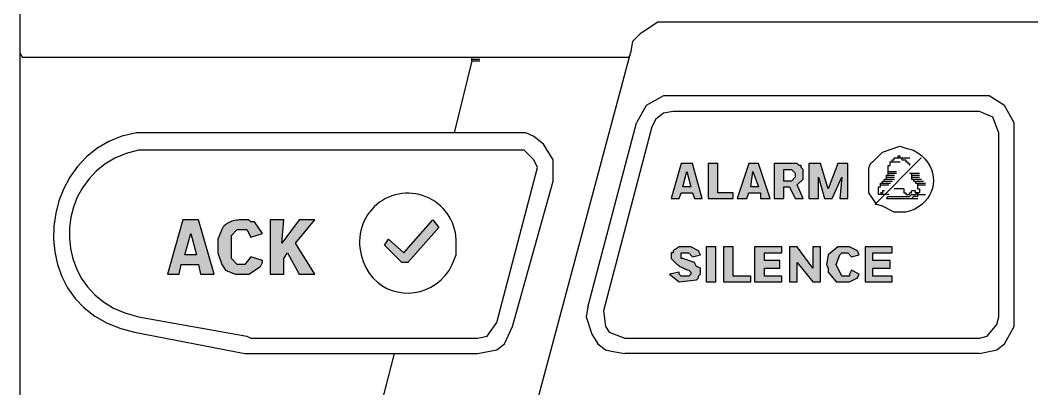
# Model space of a CAD drawing. Extents: x 0 to 760, y -27 to 732.
# Drawn here: x 487.28 to 501.71, y 56.72 to 61.98 of the extents above; entities that cross this region are included whole.
import ezdxf
from ezdxf.enums import TextEntityAlignment as Align

# ---------------------------------------------------------------- set-up
doc = ezdxf.new("R2010")
doc.units = 0
doc.header["$MEASUREMENT"] = 0

# ---------------------------------------------------------------- blocks, each defined once
blk = doc.blocks.new('RISER FACP')
at = {"linetype": 'Continuous', "lineweight": -2}
h = blk.add_hatch(color=7, dxfattribs=at)
h.paths.add_polyline_path([(-4.866, 0.375), (-4.755, 0.375), (-4.893, 0.873), (-5.059, 0.873), (-5.197, 0.375), (-5.087, 0.375), (-5.059, 0.458), (-4.893, 0.458)], flags=0)
h.paths.add_polyline_path([(-4.976, 0.762), (-4.921, 0.541), (-5.031, 0.541)], flags=0)
for points in [[(-4.534, 0.458), (-4.534, 0.873), (-4.672, 0.873), (-4.672, 0.375), (-4.313, 0.375), (-4.313, 0.458)], [(-3.013, 0.375), (-2.903, 0.375), (-2.764, 0.679), (-2.792, 0.375), (-2.681, 0.375), (-2.681, 0.873), (-2.82, 0.873), (-2.958, 0.514), (-3.068, 0.873), (-3.234, 0.873), (-3.234, 0.375), (-3.096, 0.375), (-3.096, 0.679)], [(-10.727, -0.482), (-10.672, -0.399), (-10.506, -0.703), (-10.285, -0.703), (-10.561, -0.261), (-10.285, 0.071), (-10.506, 0.071), (-10.755, -0.261), (-10.727, 0.071), (-10.921, 0.071), (-10.921, -0.703), (-10.727, -0.703)], [(-9.04, -0.537), (-9.289, -0.288), (-9.234, -0.205), (-9.013, -0.399), (-8.598, 0.071), (-8.515, -0.039), (-8.957, -0.537)], [(-4.7, -0.814), (-4.561, -0.814), (-4.561, -0.316), (-4.7, -0.316)], [(-4.313, -0.731), (-4.313, -0.316), (-4.451, -0.316), (-4.451, -0.814), (-4.064, -0.814), (-4.064, -0.731)], [(-4.008, -0.814), (-3.621, -0.814), (-3.621, -0.731), (-3.87, -0.731), (-3.87, -0.62), (-3.649, -0.62), (-3.649, -0.509), (-3.87, -0.509), (-3.87, -0.399), (-3.621, -0.399), (-3.621, -0.316), (-4.008, -0.316)], [(-3.179, -0.814), (-3.068, -0.814), (-3.068, -0.316), (-3.179, -0.316), (-3.179, -0.62), (-3.4, -0.316), (-3.511, -0.316), (-3.511, -0.814), (-3.4, -0.814), (-3.4, -0.537)], [(-2.709, -0.814), (-2.654, -0.814), (-2.543, -0.758), (-2.515, -0.703), (-2.626, -0.648), (-2.654, -0.703), (-2.654, -0.731), (-2.764, -0.731), (-2.847, -0.565), (-2.792, -0.426), (-2.764, -0.399), (-2.681, -0.399), (-2.626, -0.454), (-2.515, -0.426), (-2.543, -0.371), (-2.654, -0.316), (-2.82, -0.316), (-2.958, -0.426), (-2.985, -0.565), (-2.958, -0.62), (-2.958, -0.675), (-2.847, -0.814)], [(-2.432, -0.814), (-2.045, -0.814), (-2.045, -0.731), (-2.322, -0.731), (-2.322, -0.62), (-2.073, -0.62), (-2.073, -0.509), (-2.322, -0.509), (-2.322, -0.399), (-2.045, -0.399), (-2.045, -0.316), (-2.432, -0.316)]]:
    blk.add_hatch(color=7, dxfattribs=at).paths.add_polyline_path(points, flags=0)
h = blk.add_hatch(color=7, dxfattribs=at)
h.paths.add_polyline_path([(-3.925, 0.375), (-3.787, 0.375), (-3.953, 0.873), (-4.091, 0.873), (-4.257, 0.375), (-4.119, 0.375), (-4.091, 0.458), (-3.925, 0.458)], flags=0)
h.paths.add_polyline_path([(-4.036, 0.762), (-3.953, 0.541), (-4.064, 0.541)], flags=0)
h = blk.add_hatch(color=7, dxfattribs=at)
h.paths.add_polyline_path([(-3.732, 0.375), (-3.594, 0.375), (-3.594, 0.541), (-3.511, 0.541), (-3.428, 0.375), (-3.317, 0.375), (-3.4, 0.569), (-3.317, 0.652), (-3.317, 0.79), (-3.345, 0.818), (-3.345, 0.845), (-3.373, 0.845), (-3.4, 0.873), (-3.732, 0.873)], flags=0)
h.paths.add_polyline_path([(-3.511, 0.79), (-3.483, 0.79), (-3.428, 0.735), (-3.428, 0.679), (-3.483, 0.624), (-3.594, 0.624), (-3.594, 0.79)], flags=0)
h = blk.add_hatch(color=7, dxfattribs=at)
h.paths.add_polyline_path([(-11.916, -0.703), (-11.722, -0.703), (-11.943, 0.071), (-12.165, 0.071), (-12.386, -0.703), (-12.22, -0.703), (-12.192, -0.565), (-11.943, -0.565)], flags=0)
h.paths.add_polyline_path([(-12.054, -0.122), (-11.971, -0.426), (-12.137, -0.426)], flags=0)
h = blk.add_hatch(color=7, dxfattribs=at)
edge = h.paths.add_edge_path(flags=0)
edge.add_line((-11.335, -0.703), (-11.225, -0.703))
edge.add_line((-11.225, -0.703), (-11.059, -0.592))
edge.add_line((-11.059, -0.592), (-11.031, -0.537))
edge.add_line((-11.031, -0.537), (-11.031, -0.509))
edge.add_line((-11.031, -0.509), (-11.197, -0.454))
edge.add_line((-11.197, -0.454), (-11.28, -0.565))
edge.add_line((-11.28, -0.565), (-11.391, -0.565))
edge.add_line((-11.391, -0.565), (-11.473, -0.482))
edge.add_line((-11.473, -0.482), (-11.473, -0.15))
edge.add_line((-11.473, -0.15), (-11.391, -0.067))
edge.add_line((-11.391, -0.067), (-11.252, -0.067))
edge.add_line((-11.252, -0.067), (-11.197, -0.178))
edge.add_line((-11.197, -0.178), (-11.031, -0.122))
edge.add_line((-11.031, -0.122), (-11.142, 0.044))
edge.add_line((-11.142, 0.044), (-11.197, 0.044))
edge.add_line((-11.197, 0.044), (-11.225, 0.071))
edge.add_spline(control_points=[(-11.225, 0.071), (-11.232, 0.072), (-11.246, 0.072), (-11.267, 0.073), (-11.289, 0.074), (-11.311, 0.073), (-11.333, 0.073), (-11.356, 0.071), (-11.378, 0.069), (-11.401, 0.066), (-11.423, 0.062), (-11.444, 0.057), (-11.466, 0.051), (-11.486, 0.044), (-11.506, 0.035), (-11.525, 0.026), (-11.543, 0.014), (-11.56, 0.001), (-11.575, -0.013), (-11.589, -0.029), (-11.601, -0.047), (-11.609, -0.06), (-11.612, -0.067)], knot_values=[0, 0, 0, 0, 0.015855, 0.032182, 0.048885, 0.065873, 0.083059, 0.100359, 0.117697, 0.135002, 0.152215, 0.169284, 0.186173, 0.20286, 0.219342, 0.235641, 0.2518, 0.267896, 0.284035, 0.300354, 0.317024, 0.334237, 0.334237, 0.334237, 0.334237], degree=3, periodic=0)
edge.add_line((-11.612, -0.067), (-11.667, -0.205))
edge.add_line((-11.667, -0.205), (-11.667, -0.399))
edge.add_line((-11.667, -0.399), (-11.612, -0.565))
edge.add_line((-11.612, -0.565), (-11.556, -0.648))
edge.add_line((-11.556, -0.648), (-11.418, -0.703))
edge.add_line((-11.418, -0.703), (-11.335, -0.703))
h = blk.add_hatch(color=7, dxfattribs=at)
edge = h.paths.add_edge_path(flags=0)
edge.add_line((-4.783, -0.426), (-4.81, -0.371))
edge.add_line((-4.81, -0.371), (-4.921, -0.316))
edge.add_line((-4.921, -0.316), (-5.087, -0.316))
edge.add_line((-5.087, -0.316), (-5.17, -0.371))
edge.add_line((-5.17, -0.371), (-5.17, -0.399))
edge.add_line((-5.17, -0.399), (-5.197, -0.399))
edge.add_line((-5.197, -0.399), (-5.197, -0.482))
edge.add_spline(control_points=[(-5.197, -0.482), (-5.192, -0.487), (-5.181, -0.498), (-5.167, -0.513), (-5.153, -0.527), (-5.141, -0.539), (-5.13, -0.55), (-5.12, -0.559), (-5.111, -0.568), (-5.101, -0.575), (-5.093, -0.582), (-5.084, -0.588), (-5.075, -0.594), (-5.065, -0.599), (-5.055, -0.604), (-5.044, -0.61), (-5.032, -0.615), (-5.018, -0.62), (-5.003, -0.626), (-4.987, -0.633), (-4.968, -0.64), (-4.955, -0.645), (-4.948, -0.648)], knot_values=[0, 0, 0, 0, 0.01811, 0.034322, 0.048833, 0.061838, 0.073533, 0.084117, 0.093793, 0.102767, 0.111249, 0.119453, 0.127597, 0.135896, 0.144565, 0.153813, 0.163845, 0.17486, 0.187055, 0.200625, 0.215763, 0.232663, 0.232663, 0.232663, 0.232663], degree=3, periodic=0)
edge.add_line((-4.948, -0.648), (-4.921, -0.675))
edge.add_line((-4.921, -0.675), (-4.921, -0.703))
edge.add_line((-4.921, -0.703), (-4.948, -0.731))
edge.add_line((-4.948, -0.731), (-5.059, -0.731))
edge.add_line((-5.059, -0.731), (-5.087, -0.703))
edge.add_line((-5.087, -0.703), (-5.087, -0.675))
edge.add_line((-5.087, -0.675), (-5.225, -0.703))
edge.add_line((-5.225, -0.703), (-5.087, -0.814))
edge.add_line((-5.087, -0.814), (-4.838, -0.786))
edge.add_line((-4.838, -0.786), (-4.81, -0.758))
edge.add_line((-4.81, -0.758), (-4.81, -0.731))
edge.add_line((-4.81, -0.731), (-4.783, -0.703))
edge.add_line((-4.783, -0.703), (-4.783, -0.62))
edge.add_line((-4.783, -0.62), (-4.838, -0.592))
edge.add_line((-4.838, -0.592), (-4.866, -0.537))
edge.add_line((-4.866, -0.537), (-5.031, -0.482))
edge.add_line((-5.031, -0.482), (-5.059, -0.482))
edge.add_line((-5.059, -0.482), (-5.059, -0.399))
edge.add_line((-5.059, -0.399), (-4.948, -0.399))
edge.add_line((-4.948, -0.399), (-4.893, -0.454))
edge.add_line((-4.893, -0.454), (-4.783, -0.426))
at = {"color": 7, "linetype": 'Continuous', "lineweight": -2}
for p, q in [((-14.487, -12.536), (-14.487, 17.379)), ((-8.045, 2.338), (-8.294, 1.315)), ((-8.045, 2.338), (-8.045, 2.394)), ((-8.045, 2.366), (-7.93, 2.366)), ((-8.045, 2.338), (-7.93, 2.338)), ((-7.188, -2.804), (-5.778, 2.449)), ((-0.801, 1.619), (-5.17, 1.619)), ((-6.386, -1.173), (-5.695, 1.454)), ((-7.271, 1.315), (-12.828, 1.315)), ((-5.474, 1.398), (-6.165, -1.228)), ((-0.525, -1.311), (-0.525, 1.315)), ((-7.299, 1.067), (-12.801, 1.067)), ((-2.184, 1.039), (-1.935, 1.122)), ((-1.631, 0.956), (-2.294, 0.292)), ((-2.018, 0.928), (-2.018, 0.956)), ((-2.018, 0.956), (-1.792, 0.956)), ((-1.907, 0.956), (-1.907, 0.928)), ((-2.101, 0.707), (-2.101, 0.845)), ((-2.101, 0.762), (-1.986, 0.762)), ((-2.101, 0.735), (-1.986, 0.735)), ((-1.797, 0.735), (-1.654, 0.735)), ((-7.686, -1.394), (-7.133, 0.707)), ((-7.464, -1.449), (-6.884, 0.624)), ((-2.211, 0.541), (-2.211, 0.597)), ((-2.211, 0.597), (-2.068, 0.597)), ((-2.184, 0.624), (-2.041, 0.624)), ((-2.184, 0.597), (-2.184, 0.624)), ((-2.156, 0.652), (-2.013, 0.652)), ((-2.156, 0.624), (-2.156, 0.652)), ((-2.128, 0.707), (-2.013, 0.707)), ((-2.128, 0.652), (-2.128, 0.707)), ((-2.128, 0.679), (-2.013, 0.679)), ((-1.769, 0.707), (-1.654, 0.707)), ((-1.769, 0.679), (-1.654, 0.679)), ((-1.741, 0.652), (-1.741, 0.624)), ((-1.741, 0.624), (-1.598, 0.624)), ((-1.714, 0.624), (-1.714, 0.597)), ((-1.714, 0.597), (-1.571, 0.597)), ((-2.239, 0.431), (-2.239, 0.541)), ((-2.239, 0.541), (-2.211, 0.541)), ((-2.211, 0.569), (-2.096, 0.569)), ((-2.184, 0.458), (-2.211, 0.431)), ((-1.88, 0.514), (-2.018, 0.514)), ((-1.686, 0.569), (-1.571, 0.569)), ((-1.686, 0.458), (-1.686, 0.403)), ((-1.658, 0.514), (-1.658, 0.458)), ((-2.096, 0.431), (-2.239, 0.431)), ((-2.128, 0.375), (-2.101, 0.403)), ((-2.128, 0.375), (-1.681, 0.375)), ((-1.686, 0.431), (-1.571, 0.431)), ((-12.994, -1.256), (-12.801, -1.311)), ((-12.801, -1.311), (-11.252, -1.588)), ((-13.049, -1.477), (-12.856, -1.532)), ((-12.856, -1.532), (-11.28, -1.837)), ((-11.252, -1.588), (-11.197, -1.615)), ((-11.197, -1.615), (-7.962, -1.615)), ((-5.861, -1.615), (-0.801, -1.615)), ((-11.28, -1.837), (-7.962, -1.837)), ((-9.151, -1.837), (-9.4, -2.804)), ((-0.801, -1.837), (-5.861, -1.837))]:
    blk.add_line(p, q, dxfattribs=at)
for points in [[(5.392, 2.891), (-5.391, 2.891), (-5.64, 2.725), (-5.75, 2.615), (-5.778, 2.449)], [(-14.487, 2.449), (-14.459, 2.394), (-5.806, 2.394)], [(-5.806, 2.394), (-5.778, 2.421)], [(-0.663, 1.841), (-5.308, 1.841), (-5.557, 1.702), (-5.695, 1.454)], [(-0.304, 1.454), (-0.442, 1.702), (-0.663, 1.841)], [(-5.17, 1.619), (-5.308, 1.592), (-5.418, 1.509), (-5.474, 1.398)], [(-0.525, 1.315), (-0.608, 1.537), (-0.801, 1.619)], [(-0.801, -1.837), (-0.552, -1.781), (-0.442, -1.698), (-0.304, -1.449), (-0.304, 1.454)], [(-12.828, 1.315), (-13.036, 1.264), (-13.224, 1.187), (-13.392, 1.088), (-13.541, 0.968), (-13.67, 0.832), (-13.778, 0.68), (-13.867, 0.517), (-13.934, 0.344), (-13.981, 0.165), (-14.007, -0.018), (-14.011, -0.203), (-13.993, -0.386), (-13.954, -0.565), (-13.893, -0.737), (-13.81, -0.9), (-13.703, -1.05), (-13.575, -1.186), (-13.423, -1.304), (-13.248, -1.402), (-13.049, -1.477)], [(-6.884, 0.624), (-6.884, 0.928), (-7.022, 1.149), (-7.16, 1.26), (-7.271, 1.315)], [(-12.801, 1.067), (-12.977, 1.018), (-13.136, 0.95), (-13.278, 0.865), (-13.403, 0.766), (-13.51, 0.652), (-13.6, 0.528), (-13.673, 0.395), (-13.728, 0.254), (-13.765, 0.109), (-13.785, -0.04), (-13.786, -0.19), (-13.77, -0.338), (-13.737, -0.484), (-13.685, -0.625), (-13.615, -0.759), (-13.527, -0.885), (-13.421, -0.999), (-13.297, -1.1), (-13.155, -1.187), (-12.994, -1.256)], [(-7.133, 0.707), (-7.105, 0.818), (-7.16, 0.928), (-7.299, 1.067)], [(-2.377, 0.624), (-2.378, 0.666), (-2.379, 0.703), (-2.38, 0.735), (-2.379, 0.762), (-2.378, 0.786), (-2.377, 0.806), (-2.374, 0.823), (-2.37, 0.838), (-2.364, 0.851), (-2.358, 0.863), (-2.349, 0.874), (-2.339, 0.886), (-2.328, 0.898), (-2.314, 0.91), (-2.298, 0.925), (-2.28, 0.941), (-2.26, 0.96), (-2.237, 0.983), (-2.212, 1.009), (-2.184, 1.039)], [(-1.935, 1.122), (-1.852, 1.094), (-1.741, 1.067)], [(-1.741, 1.067), (-1.68, 1.029), (-1.627, 0.987), (-1.581, 0.942), (-1.542, 0.894), (-1.511, 0.844), (-1.487, 0.791), (-1.47, 0.738), (-1.46, 0.684), (-1.457, 0.63), (-1.461, 0.576), (-1.471, 0.523), (-1.488, 0.472), (-1.512, 0.422), (-1.542, 0.376), (-1.579, 0.332), (-1.621, 0.292), (-1.67, 0.257), (-1.725, 0.226), (-1.785, 0.201), (-1.852, 0.182)], [(-2.101, 0.845), (-2.073, 0.845), (-2.073, 0.901), (-1.93, 0.901)], [(-2.045, 0.901), (-2.045, 0.928), (-2.018, 0.928)], [(-1.962, 0.984), (-1.935, 0.984), (-1.935, 0.956)], [(-1.962, 0.956), (-1.962, 0.984)], [(-1.907, 0.928), (-1.852, 0.928), (-1.852, 0.901), (-1.824, 0.901), (-1.824, 0.873), (-1.797, 0.873), (-1.797, 0.845)], [(-3.483, 0.79), (-3.428, 0.735), (-3.428, 0.679), (-3.483, 0.624), (-3.594, 0.624), (-3.594, 0.79), (-3.483, 0.79)], [(-1.769, 0.735), (-1.769, 0.652), (-1.626, 0.652)], [(-1.852, 0.182), (-2.018, 0.182), (-2.184, 0.265), (-2.267, 0.292), (-2.377, 0.458), (-2.377, 0.624)], [(-1.686, 0.597), (-1.686, 0.514), (-1.658, 0.514)], [(-2.156, 0.486), (-2.184, 0.486), (-2.184, 0.458), (-2.211, 0.458)], [(-2.101, 0.403), (-1.797, 0.403), (-1.769, 0.431), (-1.714, 0.431), (-1.686, 0.458)], [(-1.88, 0.514), (-1.88, 0.458), (-1.852, 0.458), (-1.852, 0.431), (-1.797, 0.431), (-1.797, 0.458), (-1.769, 0.458), (-1.769, 0.486)], [(-1.658, 0.458), (-1.714, 0.458), (-1.714, 0.486), (-1.769, 0.486)], [(-1.686, 0.403), (-1.741, 0.403), (-1.769, 0.375)], [(-11.225, 0.071), (-11.245, 0.072), (-11.267, 0.073), (-11.288, 0.073), (-11.311, 0.073), (-11.333, 0.073), (-11.356, 0.071), (-11.378, 0.069), (-11.401, 0.066), (-11.423, 0.062), (-11.444, 0.057), (-11.466, 0.051), (-11.486, 0.044), (-11.506, 0.035), (-11.525, 0.025), (-11.543, 0.014), (-11.559, 0.001), (-11.575, -0.013), (-11.589, -0.029), (-11.601, -0.047), (-11.612, -0.067)], [(-11.225, -0.703), (-11.059, -0.592), (-11.031, -0.537), (-11.031, -0.509), (-11.197, -0.454), (-11.28, -0.565), (-11.391, -0.565), (-11.473, -0.482), (-11.473, -0.15), (-11.391, -0.067), (-11.252, -0.067), (-11.197, -0.178), (-11.031, -0.122), (-11.142, 0.044), (-11.197, 0.044), (-11.225, 0.071)], [(-11.612, -0.067), (-11.667, -0.205), (-11.667, -0.399), (-11.612, -0.565), (-11.556, -0.648), (-11.418, -0.703), (-11.225, -0.703)], [(-8.322, -0.565), (-8.266, -0.426), (-8.266, -0.261)], [(-9.621, -0.426), (-9.593, -0.523), (-9.556, -0.61), (-9.51, -0.688), (-9.456, -0.756), (-9.395, -0.815), (-9.329, -0.865), (-9.257, -0.906), (-9.182, -0.937), (-9.104, -0.958), (-9.023, -0.97), (-8.942, -0.973), (-8.861, -0.966), (-8.78, -0.949), (-8.701, -0.923), (-8.626, -0.887), (-8.553, -0.842), (-8.486, -0.787), (-8.424, -0.723), (-8.369, -0.649), (-8.322, -0.565)], [(-4.948, -0.648), (-4.921, -0.675), (-4.921, -0.703), (-4.948, -0.731), (-5.059, -0.731), (-5.087, -0.703), (-5.087, -0.675), (-5.225, -0.703), (-5.087, -0.814), (-4.838, -0.786), (-4.81, -0.758), (-4.81, -0.731), (-4.783, -0.703), (-4.783, -0.62), (-4.838, -0.592), (-4.866, -0.537), (-5.031, -0.482), (-5.059, -0.482), (-5.059, -0.399), (-4.948, -0.399), (-4.893, -0.454), (-4.783, -0.426)], [(-4.783, -0.426), (-4.81, -0.371), (-4.921, -0.316), (-5.087, -0.316), (-5.17, -0.371), (-5.17, -0.399), (-5.197, -0.399), (-5.197, -0.482)], [(-2.654, -0.814), (-2.543, -0.758), (-2.515, -0.703), (-2.626, -0.648), (-2.654, -0.703), (-2.654, -0.731), (-2.764, -0.731), (-2.847, -0.565), (-2.792, -0.426), (-2.764, -0.399), (-2.681, -0.399), (-2.626, -0.454), (-2.515, -0.426), (-2.543, -0.371), (-2.654, -0.316), (-2.82, -0.316), (-2.958, -0.426), (-2.985, -0.565), (-2.958, -0.62), (-2.958, -0.675), (-2.847, -0.814), (-2.654, -0.814)], [(-5.197, -0.482), (-5.181, -0.499), (-5.166, -0.514), (-5.153, -0.527), (-5.141, -0.539), (-5.13, -0.55), (-5.12, -0.56), (-5.11, -0.568), (-5.101, -0.575), (-5.092, -0.582), (-5.084, -0.588), (-5.075, -0.594), (-5.065, -0.599), (-5.055, -0.604), (-5.044, -0.609), (-5.032, -0.615), (-5.019, -0.62), (-5.004, -0.626), (-4.987, -0.632), (-4.969, -0.64), (-4.948, -0.648)], [(-6.386, -1.173), (-6.414, -1.311), (-6.331, -1.56), (-6.248, -1.698), (-6.137, -1.781), (-6.027, -1.809), (-5.861, -1.837)], [(-6.165, -1.228), (-6.137, -1.449), (-6.082, -1.532), (-5.861, -1.615)], [(-7.962, -1.615), (-7.824, -1.588), (-7.686, -1.394)], [(-0.801, -1.615), (-0.691, -1.588), (-0.552, -1.422), (-0.525, -1.311)], [(-7.962, -1.837), (-7.686, -1.781), (-7.575, -1.698), (-7.464, -1.449)]]:
    blk.add_lwpolyline(points, dxfattribs=at)
for points in [[(-4.866, 0.375), (-4.755, 0.375), (-4.893, 0.873), (-5.059, 0.873), (-5.197, 0.375), (-5.087, 0.375), (-5.059, 0.458), (-4.893, 0.458)], [(-4.534, 0.458), (-4.534, 0.873), (-4.672, 0.873), (-4.672, 0.375), (-4.313, 0.375), (-4.313, 0.458)], [(-3.925, 0.375), (-3.787, 0.375), (-3.953, 0.873), (-4.091, 0.873), (-4.257, 0.375), (-4.119, 0.375), (-4.091, 0.458), (-3.925, 0.458)], [(-3.732, 0.375), (-3.594, 0.375), (-3.594, 0.541), (-3.511, 0.541), (-3.428, 0.375), (-3.317, 0.375), (-3.4, 0.569), (-3.317, 0.652), (-3.317, 0.79), (-3.345, 0.818), (-3.345, 0.845), (-3.373, 0.845), (-3.4, 0.873), (-3.732, 0.873)], [(-3.013, 0.375), (-2.903, 0.375), (-2.764, 0.679), (-2.792, 0.375), (-2.681, 0.375), (-2.681, 0.873), (-2.82, 0.873), (-2.958, 0.514), (-3.068, 0.873), (-3.234, 0.873), (-3.234, 0.375), (-3.096, 0.375), (-3.096, 0.679)], [(-4.976, 0.762), (-4.921, 0.541), (-5.031, 0.541)], [(-4.036, 0.762), (-3.953, 0.541), (-4.064, 0.541)], [(-11.916, -0.703), (-11.722, -0.703), (-11.943, 0.071), (-12.165, 0.071), (-12.386, -0.703), (-12.22, -0.703), (-12.192, -0.565), (-11.943, -0.565)], [(-10.727, -0.482), (-10.672, -0.399), (-10.506, -0.703), (-10.285, -0.703), (-10.561, -0.261), (-10.285, 0.071), (-10.506, 0.071), (-10.755, -0.261), (-10.727, 0.071), (-10.921, 0.071), (-10.921, -0.703), (-10.727, -0.703)], [(-9.04, -0.537), (-9.289, -0.288), (-9.234, -0.205), (-9.013, -0.399), (-8.598, 0.071), (-8.515, -0.039), (-8.957, -0.537)], [(-9.04, -0.537), (-9.289, -0.288), (-9.234, -0.205), (-9.013, -0.399), (-8.598, 0.071), (-8.515, -0.039), (-8.957, -0.537)], [(-12.054, -0.122), (-11.971, -0.426), (-12.137, -0.426)], [(-4.7, -0.814), (-4.561, -0.814), (-4.561, -0.316), (-4.7, -0.316)], [(-4.313, -0.731), (-4.313, -0.316), (-4.451, -0.316), (-4.451, -0.814), (-4.064, -0.814), (-4.064, -0.731)], [(-4.008, -0.814), (-3.621, -0.814), (-3.621, -0.731), (-3.87, -0.731), (-3.87, -0.62), (-3.649, -0.62), (-3.649, -0.509), (-3.87, -0.509), (-3.87, -0.399), (-3.621, -0.399), (-3.621, -0.316), (-4.008, -0.316)], [(-3.179, -0.814), (-3.068, -0.814), (-3.068, -0.316), (-3.179, -0.316), (-3.179, -0.62), (-3.4, -0.316), (-3.511, -0.316), (-3.511, -0.814), (-3.4, -0.814), (-3.4, -0.537)], [(-2.432, -0.814), (-2.045, -0.814), (-2.045, -0.731), (-2.322, -0.731), (-2.322, -0.62), (-2.073, -0.62), (-2.073, -0.509), (-2.322, -0.509), (-2.322, -0.399), (-2.045, -0.399), (-2.045, -0.316), (-2.432, -0.316)]]:
    blk.add_lwpolyline(points, close=True, dxfattribs=at)
blk.add_arc((-8.956, -0.239), 0.69, 358.2378, 195.7238, dxfattribs=at)
at = {"color": 0, "lineweight": 30, "flags": 104}
blk.add_attdef('DeviceAttributes', text='', height=9, dxfattribs=at).set_placement((56.266, -54.558), align=Align.TOP_LEFT)

msp = doc.modelspace()

# ---------------------------------------------------------------- block references
msp.add_blockref('RISER FACP', (501.766, 59.058))

doc.saveas('drawing.dxf')
